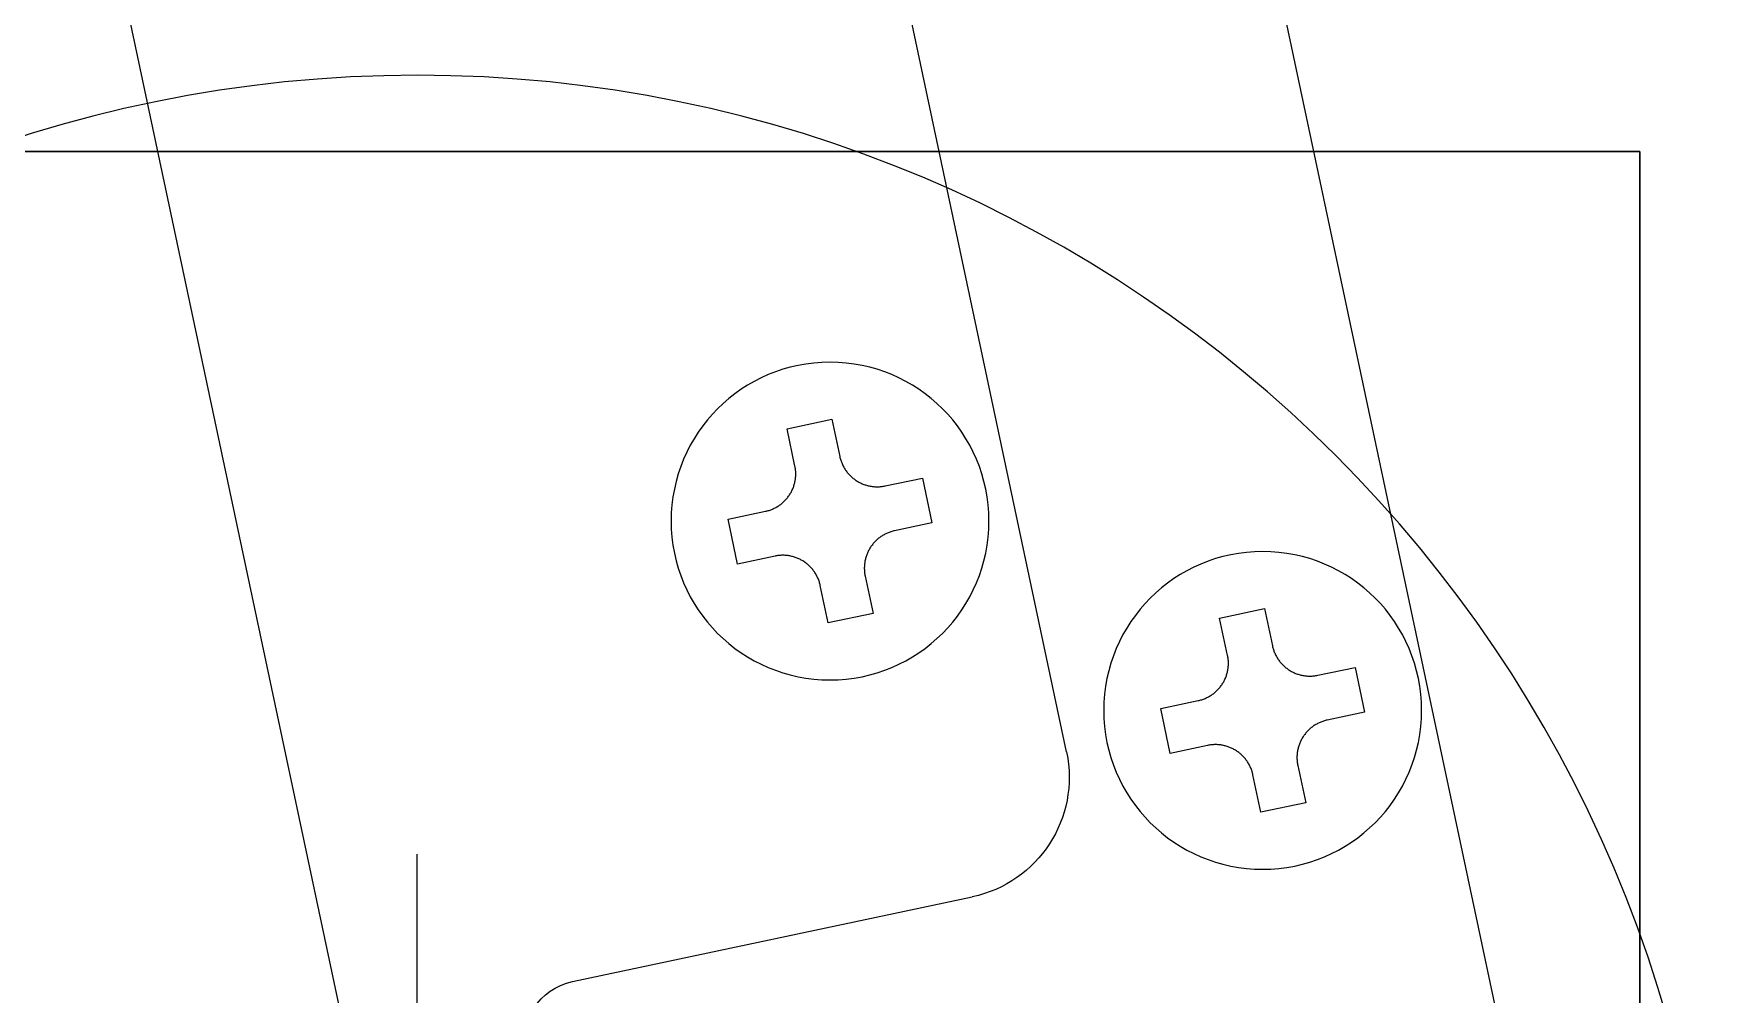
# Model space of a CAD drawing. Extents: x -668440 to 1010955, y -1678500 to 210463.
# Drawn here: x -629005 to -628454, y -896444 to -896130 of the extents above; entities that cross this region are included whole.
import ezdxf

# ---------------------------------------------------------------- set-up
doc = ezdxf.new("R2010")
doc.units = 0
doc.header["$MEASUREMENT"] = 0
doc.layers.get('0').update_dxf_attribs({"color": 3, "linetype": 'CONTINUOUS'})
for name, color, linetype in [('BOLT', 4, 'CONTINUOUS'), ('C400-R22-6M22_d', 7, 'CONTINUOUS'), ('cwr_d', 7, 'CONTINUOUS'), ('注記', 3, 'CONTINUOUS')]:
    doc.layers.add(name, color=color, linetype=linetype)

# ---------------------------------------------------------------- blocks, each defined once
blk = doc.blocks.new('tc02')
at = {"layer": '注記', "color": 4}
blk.add_line((-18602.46, 32824.251), (-18602.46, 32699.284), dxfattribs=at)
at = {"layer": '注記', "color": 4, "linetype": 'Continuous'}
for p, q in [((-18565.46, 32787.617), (-18565.46, 32677.617)), ((-18594.835, 32769.617), (-18581.46, 32769.617)), ((-18570.149, 32768.867), (-18571.649, 32768.867)), ((-18571.649, 32768.867), (-18571.649, 32767.617)), ((-18570.149, 32767.617), (-18570.149, 32768.867)), ((-18571.712, 32767.225), (-18571.722, 32767.196)), ((-18571.703, 32767.254), (-18571.712, 32767.225)), ((-18571.694, 32767.283), (-18571.703, 32767.254)), ((-18571.687, 32767.313), (-18571.694, 32767.283)), ((-18571.679, 32767.343), (-18571.687, 32767.313)), ((-18571.673, 32767.373), (-18571.679, 32767.343)), ((-18571.667, 32767.403), (-18571.673, 32767.373)), ((-18571.663, 32767.434), (-18571.667, 32767.403)), ((-18571.659, 32767.464), (-18571.663, 32767.434)), ((-18571.655, 32767.494), (-18571.659, 32767.464)), ((-18571.653, 32767.525), (-18571.655, 32767.494)), ((-18571.651, 32767.556), (-18571.653, 32767.525)), ((-18571.65, 32767.586), (-18571.651, 32767.556)), ((-18571.649, 32767.617), (-18571.65, 32767.586)), ((-18570.149, 32767.586), (-18570.149, 32767.617)), ((-18570.148, 32767.556), (-18570.149, 32767.586)), ((-18570.146, 32767.525), (-18570.148, 32767.556)), ((-18570.143, 32767.494), (-18570.146, 32767.525)), ((-18570.14, 32767.464), (-18570.143, 32767.494)), ((-18570.136, 32767.434), (-18570.14, 32767.464)), ((-18570.131, 32767.403), (-18570.136, 32767.434)), ((-18570.125, 32767.373), (-18570.131, 32767.403)), ((-18570.119, 32767.343), (-18570.125, 32767.373)), ((-18570.112, 32767.313), (-18570.119, 32767.343)), ((-18570.104, 32767.283), (-18570.112, 32767.313)), ((-18570.095, 32767.254), (-18570.104, 32767.283)), ((-18570.086, 32767.225), (-18570.095, 32767.254)), ((-18570.076, 32767.196), (-18570.086, 32767.225)), ((-18572.083, 32766.67), (-18572.106, 32766.65)), ((-18572.06, 32766.69), (-18572.083, 32766.67)), ((-18572.037, 32766.711), (-18572.06, 32766.69)), ((-18572.015, 32766.733), (-18572.037, 32766.711)), ((-18571.994, 32766.755), (-18572.015, 32766.733)), ((-18571.973, 32766.777), (-18571.994, 32766.755)), ((-18571.953, 32766.8), (-18571.973, 32766.777)), ((-18571.933, 32766.824), (-18571.953, 32766.8)), ((-18571.914, 32766.848), (-18571.933, 32766.824)), ((-18571.895, 32766.872), (-18571.914, 32766.848)), ((-18571.877, 32766.897), (-18571.895, 32766.872)), ((-18571.86, 32766.922), (-18571.877, 32766.897)), ((-18571.843, 32766.948), (-18571.86, 32766.922)), ((-18571.827, 32766.974), (-18571.843, 32766.948)), ((-18571.811, 32767.001), (-18571.827, 32766.974)), ((-18571.797, 32767.028), (-18571.811, 32767.001)), ((-18571.783, 32767.055), (-18571.797, 32767.028)), ((-18571.769, 32767.082), (-18571.783, 32767.055)), ((-18571.756, 32767.11), (-18571.769, 32767.082)), ((-18571.744, 32767.138), (-18571.756, 32767.11)), ((-18571.733, 32767.167), (-18571.744, 32767.138)), ((-18571.722, 32767.196), (-18571.733, 32767.167)), ((-18570.065, 32767.167), (-18570.076, 32767.196)), ((-18570.054, 32767.138), (-18570.065, 32767.167)), ((-18570.042, 32767.11), (-18570.054, 32767.138)), ((-18570.029, 32767.082), (-18570.042, 32767.11)), ((-18570.016, 32767.055), (-18570.029, 32767.082)), ((-18570.002, 32767.028), (-18570.016, 32767.055)), ((-18569.987, 32767.001), (-18570.002, 32767.028)), ((-18569.971, 32766.974), (-18569.987, 32767.001)), ((-18569.955, 32766.948), (-18569.971, 32766.974)), ((-18569.939, 32766.922), (-18569.955, 32766.948)), ((-18569.921, 32766.897), (-18569.939, 32766.922)), ((-18569.903, 32766.872), (-18569.921, 32766.897)), ((-18569.885, 32766.848), (-18569.903, 32766.872)), ((-18569.866, 32766.824), (-18569.885, 32766.848)), ((-18569.846, 32766.8), (-18569.866, 32766.824)), ((-18569.825, 32766.777), (-18569.846, 32766.8)), ((-18569.805, 32766.755), (-18569.825, 32766.777)), ((-18569.783, 32766.733), (-18569.805, 32766.755)), ((-18569.761, 32766.711), (-18569.783, 32766.733)), ((-18569.739, 32766.69), (-18569.761, 32766.711)), ((-18569.716, 32766.67), (-18569.739, 32766.69)), ((-18569.692, 32766.65), (-18569.716, 32766.67)), ((-18572.899, 32766.367), (-18574.149, 32766.367)), ((-18574.149, 32766.367), (-18574.149, 32764.867)), ((-18572.868, 32766.367), (-18572.899, 32766.367)), ((-18572.838, 32766.368), (-18572.868, 32766.367)), ((-18572.807, 32766.37), (-18572.838, 32766.368)), ((-18572.777, 32766.373), (-18572.807, 32766.37)), ((-18572.746, 32766.376), (-18572.777, 32766.373)), ((-18572.716, 32766.38), (-18572.746, 32766.376)), ((-18572.685, 32766.385), (-18572.716, 32766.38)), ((-18572.655, 32766.391), (-18572.685, 32766.385)), ((-18572.625, 32766.397), (-18572.655, 32766.391)), ((-18572.595, 32766.404), (-18572.625, 32766.397)), ((-18572.566, 32766.412), (-18572.595, 32766.404)), ((-18572.536, 32766.421), (-18572.566, 32766.412)), ((-18572.507, 32766.43), (-18572.536, 32766.421)), ((-18572.478, 32766.44), (-18572.507, 32766.43)), ((-18572.449, 32766.45), (-18572.478, 32766.44)), ((-18572.421, 32766.462), (-18572.449, 32766.45)), ((-18572.392, 32766.474), (-18572.421, 32766.462)), ((-18572.365, 32766.487), (-18572.392, 32766.474)), ((-18572.337, 32766.5), (-18572.365, 32766.487)), ((-18572.31, 32766.514), (-18572.337, 32766.5)), ((-18572.283, 32766.529), (-18572.31, 32766.514)), ((-18572.256, 32766.544), (-18572.283, 32766.529)), ((-18572.23, 32766.561), (-18572.256, 32766.544)), ((-18572.205, 32766.577), (-18572.23, 32766.561)), ((-18572.179, 32766.595), (-18572.205, 32766.577)), ((-18572.154, 32766.613), (-18572.179, 32766.595)), ((-18572.13, 32766.631), (-18572.154, 32766.613)), ((-18572.106, 32766.65), (-18572.13, 32766.631)), ((-18569.668, 32766.631), (-18569.692, 32766.65)), ((-18569.644, 32766.613), (-18569.668, 32766.631)), ((-18569.619, 32766.595), (-18569.644, 32766.613)), ((-18569.594, 32766.577), (-18569.619, 32766.595)), ((-18569.568, 32766.561), (-18569.594, 32766.577)), ((-18569.542, 32766.544), (-18569.568, 32766.561)), ((-18569.515, 32766.529), (-18569.542, 32766.544)), ((-18569.489, 32766.514), (-18569.515, 32766.529)), ((-18569.461, 32766.5), (-18569.489, 32766.514)), ((-18569.434, 32766.487), (-18569.461, 32766.5)), ((-18569.406, 32766.474), (-18569.434, 32766.487)), ((-18569.378, 32766.462), (-18569.406, 32766.474)), ((-18569.349, 32766.45), (-18569.378, 32766.462)), ((-18569.32, 32766.44), (-18569.349, 32766.45)), ((-18569.291, 32766.43), (-18569.32, 32766.44)), ((-18569.262, 32766.421), (-18569.291, 32766.43)), ((-18569.233, 32766.412), (-18569.262, 32766.421)), ((-18569.203, 32766.404), (-18569.233, 32766.412)), ((-18569.173, 32766.397), (-18569.203, 32766.404)), ((-18569.143, 32766.391), (-18569.173, 32766.397)), ((-18569.113, 32766.385), (-18569.143, 32766.391)), ((-18569.083, 32766.38), (-18569.113, 32766.385)), ((-18569.052, 32766.376), (-18569.083, 32766.38)), ((-18569.022, 32766.373), (-18569.052, 32766.376)), ((-18568.991, 32766.37), (-18569.022, 32766.373)), ((-18568.961, 32766.368), (-18568.991, 32766.37)), ((-18568.93, 32766.367), (-18568.961, 32766.368)), ((-18568.899, 32766.367), (-18568.93, 32766.367)), ((-18567.649, 32766.367), (-18568.899, 32766.367)), ((-18567.649, 32764.867), (-18567.649, 32766.367)), ((-18577.46, 32765.617), (-18577.46, 32675.617)), ((-18574.149, 32764.867), (-18572.899, 32764.867)), ((-18572.899, 32764.867), (-18572.868, 32764.866)), ((-18572.868, 32764.866), (-18572.838, 32764.865)), ((-18572.838, 32764.865), (-18572.807, 32764.863)), ((-18572.807, 32764.863), (-18572.777, 32764.861)), ((-18572.777, 32764.861), (-18572.746, 32764.857)), ((-18572.746, 32764.857), (-18572.716, 32764.853)), ((-18572.716, 32764.853), (-18572.685, 32764.848)), ((-18572.685, 32764.848), (-18572.655, 32764.843)), ((-18572.655, 32764.843), (-18572.625, 32764.836)), ((-18572.625, 32764.836), (-18572.595, 32764.829)), ((-18572.595, 32764.829), (-18572.566, 32764.821)), ((-18572.566, 32764.821), (-18572.536, 32764.813)), ((-18572.536, 32764.813), (-18572.507, 32764.804)), ((-18572.507, 32764.804), (-18572.478, 32764.794)), ((-18572.478, 32764.794), (-18572.449, 32764.783)), ((-18572.449, 32764.783), (-18572.421, 32764.771)), ((-18572.421, 32764.771), (-18572.392, 32764.759)), ((-18572.392, 32764.759), (-18572.365, 32764.747)), ((-18572.365, 32764.747), (-18572.337, 32764.733)), ((-18572.337, 32764.733), (-18572.31, 32764.719)), ((-18572.31, 32764.719), (-18572.283, 32764.704)), ((-18572.283, 32764.704), (-18572.256, 32764.689)), ((-18572.256, 32764.689), (-18572.23, 32764.673)), ((-18572.23, 32764.673), (-18572.205, 32764.656)), ((-18572.205, 32764.656), (-18572.179, 32764.639)), ((-18572.179, 32764.639), (-18572.154, 32764.621)), ((-18572.154, 32764.621), (-18572.13, 32764.602)), ((-18572.13, 32764.602), (-18572.106, 32764.583)), ((-18572.106, 32764.583), (-18572.083, 32764.563)), ((-18572.083, 32764.563), (-18572.06, 32764.543)), ((-18572.06, 32764.543), (-18572.037, 32764.522)), ((-18572.037, 32764.522), (-18572.015, 32764.5)), ((-18572.015, 32764.5), (-18571.994, 32764.478)), ((-18571.994, 32764.478), (-18571.973, 32764.456)), ((-18571.973, 32764.456), (-18571.953, 32764.433)), ((-18569.846, 32764.433), (-18569.825, 32764.456)), ((-18569.825, 32764.456), (-18569.805, 32764.478)), ((-18569.805, 32764.478), (-18569.783, 32764.5)), ((-18569.783, 32764.5), (-18569.761, 32764.522)), ((-18569.761, 32764.522), (-18569.739, 32764.543)), ((-18569.739, 32764.543), (-18569.716, 32764.563)), ((-18569.716, 32764.563), (-18569.692, 32764.583)), ((-18569.692, 32764.583), (-18569.668, 32764.602)), ((-18569.668, 32764.602), (-18569.644, 32764.621)), ((-18569.644, 32764.621), (-18569.619, 32764.639)), ((-18569.619, 32764.639), (-18569.594, 32764.656)), ((-18569.594, 32764.656), (-18569.568, 32764.673)), ((-18569.568, 32764.673), (-18569.542, 32764.689)), ((-18569.542, 32764.689), (-18569.515, 32764.704)), ((-18569.515, 32764.704), (-18569.489, 32764.719)), ((-18569.489, 32764.719), (-18569.461, 32764.733)), ((-18569.461, 32764.733), (-18569.434, 32764.747)), ((-18569.434, 32764.747), (-18569.406, 32764.759)), ((-18569.406, 32764.759), (-18569.378, 32764.771)), ((-18569.378, 32764.771), (-18569.349, 32764.783)), ((-18569.349, 32764.783), (-18569.32, 32764.794)), ((-18569.32, 32764.794), (-18569.291, 32764.804)), ((-18569.291, 32764.804), (-18569.262, 32764.813)), ((-18569.262, 32764.813), (-18569.233, 32764.821)), ((-18569.233, 32764.821), (-18569.203, 32764.829)), ((-18569.203, 32764.829), (-18569.173, 32764.836)), ((-18569.173, 32764.836), (-18569.143, 32764.843)), ((-18569.143, 32764.843), (-18569.113, 32764.848)), ((-18569.113, 32764.848), (-18569.083, 32764.853)), ((-18569.083, 32764.853), (-18569.052, 32764.857)), ((-18569.052, 32764.857), (-18569.022, 32764.861)), ((-18569.022, 32764.861), (-18568.991, 32764.863)), ((-18568.991, 32764.863), (-18568.961, 32764.865)), ((-18568.961, 32764.865), (-18568.93, 32764.866)), ((-18568.93, 32764.866), (-18568.899, 32764.867)), ((-18568.899, 32764.867), (-18567.649, 32764.867)), ((-18571.953, 32764.433), (-18571.933, 32764.409)), ((-18571.933, 32764.409), (-18571.914, 32764.386)), ((-18571.914, 32764.386), (-18571.895, 32764.361)), ((-18571.895, 32764.361), (-18571.877, 32764.336)), ((-18571.877, 32764.336), (-18571.86, 32764.311)), ((-18571.86, 32764.311), (-18571.843, 32764.285)), ((-18571.843, 32764.285), (-18571.827, 32764.259)), ((-18571.827, 32764.259), (-18571.811, 32764.233)), ((-18571.811, 32764.233), (-18571.797, 32764.206)), ((-18571.797, 32764.206), (-18571.783, 32764.178)), ((-18571.783, 32764.178), (-18571.769, 32764.151)), ((-18571.769, 32764.151), (-18571.756, 32764.123)), ((-18571.756, 32764.123), (-18571.744, 32764.095)), ((-18571.744, 32764.095), (-18571.733, 32764.066)), ((-18571.733, 32764.066), (-18571.722, 32764.038)), ((-18571.722, 32764.038), (-18571.712, 32764.008)), ((-18571.712, 32764.008), (-18571.703, 32763.979)), ((-18571.703, 32763.979), (-18571.694, 32763.95)), ((-18571.694, 32763.95), (-18571.687, 32763.92)), ((-18571.687, 32763.92), (-18571.679, 32763.89)), ((-18570.119, 32763.89), (-18570.112, 32763.92)), ((-18570.112, 32763.92), (-18570.104, 32763.95)), ((-18570.104, 32763.95), (-18570.095, 32763.979)), ((-18570.095, 32763.979), (-18570.086, 32764.008)), ((-18570.086, 32764.008), (-18570.076, 32764.038)), ((-18570.076, 32764.038), (-18570.065, 32764.066)), ((-18570.065, 32764.066), (-18570.054, 32764.095)), ((-18570.054, 32764.095), (-18570.042, 32764.123)), ((-18570.042, 32764.123), (-18570.029, 32764.151)), ((-18570.029, 32764.151), (-18570.016, 32764.178)), ((-18570.016, 32764.178), (-18570.002, 32764.206)), ((-18570.002, 32764.206), (-18569.987, 32764.233)), ((-18569.987, 32764.233), (-18569.971, 32764.259)), ((-18569.971, 32764.259), (-18569.955, 32764.285)), ((-18569.955, 32764.285), (-18569.939, 32764.311)), ((-18569.939, 32764.311), (-18569.921, 32764.336)), ((-18569.921, 32764.336), (-18569.903, 32764.361)), ((-18569.903, 32764.361), (-18569.885, 32764.386)), ((-18569.885, 32764.386), (-18569.866, 32764.409)), ((-18569.866, 32764.409), (-18569.846, 32764.433)), ((-18571.679, 32763.89), (-18571.673, 32763.86)), ((-18571.673, 32763.86), (-18571.667, 32763.83)), ((-18571.667, 32763.83), (-18571.663, 32763.8)), ((-18571.663, 32763.8), (-18571.659, 32763.769)), ((-18571.659, 32763.769), (-18571.655, 32763.739)), ((-18571.655, 32763.739), (-18571.653, 32763.708)), ((-18571.653, 32763.708), (-18571.651, 32763.678)), ((-18571.651, 32763.678), (-18571.65, 32763.647)), ((-18571.65, 32763.647), (-18571.649, 32763.617)), ((-18571.649, 32763.617), (-18571.649, 32762.367)), ((-18570.149, 32763.647), (-18570.148, 32763.678)), ((-18570.149, 32763.617), (-18570.149, 32763.647)), ((-18570.149, 32762.367), (-18570.149, 32763.617)), ((-18570.148, 32763.678), (-18570.146, 32763.708)), ((-18570.146, 32763.708), (-18570.143, 32763.739)), ((-18570.143, 32763.739), (-18570.14, 32763.769)), ((-18570.14, 32763.769), (-18570.136, 32763.8)), ((-18570.136, 32763.8), (-18570.131, 32763.83)), ((-18570.131, 32763.83), (-18570.125, 32763.86)), ((-18570.125, 32763.86), (-18570.119, 32763.89)), ((-18571.649, 32762.367), (-18570.149, 32762.367)), ((-18582.71, 32759.867), (-18584.21, 32759.867)), ((-18584.21, 32759.867), (-18584.21, 32758.617)), ((-18582.71, 32758.617), (-18582.71, 32759.867)), ((-18584.229, 32758.403), (-18584.234, 32758.373)), ((-18584.224, 32758.434), (-18584.229, 32758.403)), ((-18584.22, 32758.464), (-18584.224, 32758.434)), ((-18584.216, 32758.494), (-18584.22, 32758.464)), ((-18584.214, 32758.525), (-18584.216, 32758.494)), ((-18584.212, 32758.556), (-18584.214, 32758.525)), ((-18584.211, 32758.586), (-18584.212, 32758.556)), ((-18584.21, 32758.617), (-18584.211, 32758.586)), ((-18582.71, 32758.586), (-18582.71, 32758.617)), ((-18582.709, 32758.556), (-18582.71, 32758.586)), ((-18582.707, 32758.525), (-18582.709, 32758.556)), ((-18582.704, 32758.494), (-18582.707, 32758.525)), ((-18582.701, 32758.464), (-18582.704, 32758.494)), ((-18582.697, 32758.434), (-18582.701, 32758.464)), ((-18582.692, 32758.403), (-18582.697, 32758.434)), ((-18582.686, 32758.373), (-18582.692, 32758.403)), ((-18584.475, 32757.848), (-18584.494, 32757.824)), ((-18584.456, 32757.872), (-18584.475, 32757.848)), ((-18584.438, 32757.897), (-18584.456, 32757.872)), ((-18584.421, 32757.922), (-18584.438, 32757.897)), ((-18584.404, 32757.948), (-18584.421, 32757.922)), ((-18584.388, 32757.974), (-18584.404, 32757.948)), ((-18584.373, 32758.001), (-18584.388, 32757.974)), ((-18584.358, 32758.028), (-18584.373, 32758.001)), ((-18584.344, 32758.055), (-18584.358, 32758.028)), ((-18584.33, 32758.082), (-18584.344, 32758.055)), ((-18584.318, 32758.11), (-18584.33, 32758.082)), ((-18584.305, 32758.138), (-18584.318, 32758.11)), ((-18584.294, 32758.167), (-18584.305, 32758.138)), ((-18584.283, 32758.196), (-18584.294, 32758.167)), ((-18584.273, 32758.225), (-18584.283, 32758.196)), ((-18584.264, 32758.254), (-18584.273, 32758.225)), ((-18584.256, 32758.283), (-18584.264, 32758.254)), ((-18584.248, 32758.313), (-18584.256, 32758.283)), ((-18584.241, 32758.343), (-18584.248, 32758.313)), ((-18584.234, 32758.373), (-18584.241, 32758.343)), ((-18582.68, 32758.343), (-18582.686, 32758.373)), ((-18582.673, 32758.313), (-18582.68, 32758.343)), ((-18582.665, 32758.283), (-18582.673, 32758.313)), ((-18582.657, 32758.254), (-18582.665, 32758.283)), ((-18582.647, 32758.225), (-18582.657, 32758.254)), ((-18582.637, 32758.196), (-18582.647, 32758.225)), ((-18582.627, 32758.167), (-18582.637, 32758.196)), ((-18582.615, 32758.138), (-18582.627, 32758.167)), ((-18582.603, 32758.11), (-18582.615, 32758.138)), ((-18582.59, 32758.082), (-18582.603, 32758.11)), ((-18582.577, 32758.055), (-18582.59, 32758.082)), ((-18582.563, 32758.028), (-18582.577, 32758.055)), ((-18582.548, 32758.001), (-18582.563, 32758.028)), ((-18582.533, 32757.974), (-18582.548, 32758.001)), ((-18582.517, 32757.948), (-18582.533, 32757.974)), ((-18582.5, 32757.922), (-18582.517, 32757.948)), ((-18582.482, 32757.897), (-18582.5, 32757.922)), ((-18582.465, 32757.872), (-18582.482, 32757.897)), ((-18582.446, 32757.848), (-18582.465, 32757.872)), ((-18582.427, 32757.824), (-18582.446, 32757.848)), ((-18585.46, 32757.367), (-18586.71, 32757.367)), ((-18586.71, 32757.367), (-18586.71, 32755.867)), ((-18585.43, 32757.367), (-18585.46, 32757.367)), ((-18585.399, 32757.368), (-18585.43, 32757.367)), ((-18585.368, 32757.37), (-18585.399, 32757.368)), ((-18585.338, 32757.373), (-18585.368, 32757.37)), ((-18585.307, 32757.376), (-18585.338, 32757.373)), ((-18585.277, 32757.38), (-18585.307, 32757.376)), ((-18585.247, 32757.385), (-18585.277, 32757.38)), ((-18585.217, 32757.391), (-18585.247, 32757.385)), ((-18585.186, 32757.397), (-18585.217, 32757.391)), ((-18585.157, 32757.404), (-18585.186, 32757.397)), ((-18585.127, 32757.412), (-18585.157, 32757.404)), ((-18585.098, 32757.421), (-18585.127, 32757.412)), ((-18585.068, 32757.43), (-18585.098, 32757.421)), ((-18585.039, 32757.44), (-18585.068, 32757.43)), ((-18585.01, 32757.45), (-18585.039, 32757.44)), ((-18584.982, 32757.462), (-18585.01, 32757.45)), ((-18584.954, 32757.474), (-18584.982, 32757.462)), ((-18584.926, 32757.487), (-18584.954, 32757.474)), ((-18584.898, 32757.5), (-18584.926, 32757.487)), ((-18584.871, 32757.514), (-18584.898, 32757.5)), ((-18584.844, 32757.529), (-18584.871, 32757.514)), ((-18584.818, 32757.544), (-18584.844, 32757.529)), ((-18584.792, 32757.561), (-18584.818, 32757.544)), ((-18584.766, 32757.577), (-18584.792, 32757.561)), ((-18584.741, 32757.595), (-18584.766, 32757.577)), ((-18584.716, 32757.613), (-18584.741, 32757.595)), ((-18584.691, 32757.631), (-18584.716, 32757.613)), ((-18584.667, 32757.65), (-18584.691, 32757.631)), ((-18584.644, 32757.67), (-18584.667, 32757.65)), ((-18584.621, 32757.691), (-18584.644, 32757.67)), ((-18584.598, 32757.711), (-18584.621, 32757.691)), ((-18584.576, 32757.733), (-18584.598, 32757.711)), ((-18584.555, 32757.755), (-18584.576, 32757.733)), ((-18584.534, 32757.777), (-18584.555, 32757.755)), ((-18584.514, 32757.8), (-18584.534, 32757.777)), ((-18584.494, 32757.824), (-18584.514, 32757.8)), ((-18582.407, 32757.8), (-18582.427, 32757.824)), ((-18582.387, 32757.777), (-18582.407, 32757.8)), ((-18582.366, 32757.755), (-18582.387, 32757.777)), ((-18582.344, 32757.733), (-18582.366, 32757.755)), ((-18582.323, 32757.711), (-18582.344, 32757.733)), ((-18582.3, 32757.69), (-18582.323, 32757.711)), ((-18582.277, 32757.67), (-18582.3, 32757.69)), ((-18582.253, 32757.65), (-18582.277, 32757.67)), ((-18582.23, 32757.631), (-18582.253, 32757.65)), ((-18582.205, 32757.613), (-18582.23, 32757.631)), ((-18582.18, 32757.595), (-18582.205, 32757.613)), ((-18582.155, 32757.577), (-18582.18, 32757.595)), ((-18582.129, 32757.561), (-18582.155, 32757.577)), ((-18582.103, 32757.544), (-18582.129, 32757.561)), ((-18582.077, 32757.529), (-18582.103, 32757.544)), ((-18582.05, 32757.514), (-18582.077, 32757.529)), ((-18582.022, 32757.5), (-18582.05, 32757.514)), ((-18581.995, 32757.487), (-18582.022, 32757.5)), ((-18581.967, 32757.474), (-18581.995, 32757.487)), ((-18581.939, 32757.462), (-18581.967, 32757.474)), ((-18581.91, 32757.45), (-18581.939, 32757.462)), ((-18581.882, 32757.44), (-18581.91, 32757.45)), ((-18581.853, 32757.43), (-18581.882, 32757.44)), ((-18581.823, 32757.421), (-18581.853, 32757.43)), ((-18581.794, 32757.412), (-18581.823, 32757.421)), ((-18581.764, 32757.404), (-18581.794, 32757.412)), ((-18581.734, 32757.397), (-18581.764, 32757.404)), ((-18581.704, 32757.391), (-18581.734, 32757.397)), ((-18581.674, 32757.385), (-18581.704, 32757.391)), ((-18581.644, 32757.38), (-18581.674, 32757.385)), ((-18581.613, 32757.376), (-18581.644, 32757.38)), ((-18581.583, 32757.373), (-18581.613, 32757.376)), ((-18581.552, 32757.37), (-18581.583, 32757.373)), ((-18581.522, 32757.368), (-18581.552, 32757.37)), ((-18581.491, 32757.367), (-18581.522, 32757.368)), ((-18581.46, 32757.367), (-18581.491, 32757.367)), ((-18580.21, 32757.367), (-18581.46, 32757.367)), ((-18580.21, 32755.867), (-18580.21, 32757.367)), ((-18586.71, 32755.867), (-18585.46, 32755.867)), ((-18585.46, 32755.867), (-18585.43, 32755.866)), ((-18585.43, 32755.866), (-18585.399, 32755.865)), ((-18585.399, 32755.865), (-18585.368, 32755.863)), ((-18585.368, 32755.863), (-18585.338, 32755.861)), ((-18585.338, 32755.861), (-18585.307, 32755.857)), ((-18585.307, 32755.857), (-18585.277, 32755.853)), ((-18585.277, 32755.853), (-18585.247, 32755.848)), ((-18585.247, 32755.848), (-18585.217, 32755.843)), ((-18585.217, 32755.843), (-18585.186, 32755.836)), ((-18585.186, 32755.836), (-18585.157, 32755.829)), ((-18585.157, 32755.829), (-18585.127, 32755.821)), ((-18585.127, 32755.821), (-18585.098, 32755.813)), ((-18585.098, 32755.813), (-18585.068, 32755.804)), ((-18585.068, 32755.804), (-18585.039, 32755.794)), ((-18585.039, 32755.794), (-18585.01, 32755.783)), ((-18585.01, 32755.783), (-18584.982, 32755.771)), ((-18584.982, 32755.771), (-18584.954, 32755.759)), ((-18584.954, 32755.759), (-18584.926, 32755.747)), ((-18584.926, 32755.747), (-18584.898, 32755.733)), ((-18584.898, 32755.733), (-18584.871, 32755.719)), ((-18584.871, 32755.719), (-18584.844, 32755.704)), ((-18584.844, 32755.704), (-18584.818, 32755.689)), ((-18584.818, 32755.689), (-18584.792, 32755.673)), ((-18584.792, 32755.673), (-18584.766, 32755.656)), ((-18584.766, 32755.656), (-18584.741, 32755.639)), ((-18582.18, 32755.639), (-18582.155, 32755.656)), ((-18582.155, 32755.656), (-18582.129, 32755.673)), ((-18582.129, 32755.673), (-18582.103, 32755.689)), ((-18582.103, 32755.689), (-18582.077, 32755.704)), ((-18582.077, 32755.704), (-18582.05, 32755.719)), ((-18582.05, 32755.719), (-18582.022, 32755.733)), ((-18582.022, 32755.733), (-18581.995, 32755.747)), ((-18581.995, 32755.747), (-18581.967, 32755.759)), ((-18581.967, 32755.759), (-18581.939, 32755.771)), ((-18581.939, 32755.771), (-18581.91, 32755.783)), ((-18581.91, 32755.783), (-18581.882, 32755.794)), ((-18581.882, 32755.794), (-18581.853, 32755.804)), ((-18581.853, 32755.804), (-18581.823, 32755.813)), ((-18581.823, 32755.813), (-18581.794, 32755.821)), ((-18581.794, 32755.821), (-18581.764, 32755.829)), ((-18581.764, 32755.829), (-18581.734, 32755.836)), ((-18581.734, 32755.836), (-18581.704, 32755.843)), ((-18581.704, 32755.843), (-18581.674, 32755.848)), ((-18581.674, 32755.848), (-18581.644, 32755.853)), ((-18581.644, 32755.853), (-18581.613, 32755.857)), ((-18581.613, 32755.857), (-18581.583, 32755.861)), ((-18581.583, 32755.861), (-18581.552, 32755.863)), ((-18581.552, 32755.863), (-18581.522, 32755.865)), ((-18581.522, 32755.865), (-18581.491, 32755.866)), ((-18581.491, 32755.866), (-18581.46, 32755.867)), ((-18581.46, 32755.867), (-18580.21, 32755.867)), ((-18584.741, 32755.639), (-18584.716, 32755.621)), ((-18584.716, 32755.621), (-18584.691, 32755.602)), ((-18584.691, 32755.602), (-18584.667, 32755.583)), ((-18584.667, 32755.583), (-18584.644, 32755.563)), ((-18584.644, 32755.563), (-18584.621, 32755.543)), ((-18584.621, 32755.543), (-18584.598, 32755.522)), ((-18584.598, 32755.522), (-18584.576, 32755.5)), ((-18584.576, 32755.5), (-18584.555, 32755.478)), ((-18584.555, 32755.478), (-18584.534, 32755.456)), ((-18584.534, 32755.456), (-18584.514, 32755.433)), ((-18584.514, 32755.433), (-18584.494, 32755.409)), ((-18584.494, 32755.409), (-18584.475, 32755.386)), ((-18584.475, 32755.386), (-18584.456, 32755.361)), ((-18584.456, 32755.361), (-18584.438, 32755.336)), ((-18584.438, 32755.336), (-18584.421, 32755.311)), ((-18584.421, 32755.311), (-18584.404, 32755.285)), ((-18584.404, 32755.285), (-18584.388, 32755.259)), ((-18584.388, 32755.259), (-18584.373, 32755.233)), ((-18584.373, 32755.233), (-18584.358, 32755.206)), ((-18584.358, 32755.206), (-18584.344, 32755.178)), ((-18584.344, 32755.178), (-18584.33, 32755.151)), ((-18584.33, 32755.151), (-18584.318, 32755.123)), ((-18584.318, 32755.123), (-18584.305, 32755.095)), ((-18584.305, 32755.095), (-18584.294, 32755.066)), ((-18582.627, 32755.066), (-18582.615, 32755.095)), ((-18582.615, 32755.095), (-18582.603, 32755.123)), ((-18582.603, 32755.123), (-18582.59, 32755.151)), ((-18582.59, 32755.151), (-18582.577, 32755.178)), ((-18582.577, 32755.178), (-18582.563, 32755.206)), ((-18582.563, 32755.206), (-18582.548, 32755.233)), ((-18582.548, 32755.233), (-18582.533, 32755.259)), ((-18582.533, 32755.259), (-18582.517, 32755.285)), ((-18582.517, 32755.285), (-18582.5, 32755.311)), ((-18582.5, 32755.311), (-18582.483, 32755.336)), ((-18582.483, 32755.336), (-18582.465, 32755.361)), ((-18582.465, 32755.361), (-18582.446, 32755.386)), ((-18582.446, 32755.386), (-18582.427, 32755.409)), ((-18582.427, 32755.409), (-18582.407, 32755.433)), ((-18582.407, 32755.433), (-18582.387, 32755.456)), ((-18582.387, 32755.456), (-18582.366, 32755.478)), ((-18582.366, 32755.478), (-18582.344, 32755.5)), ((-18582.344, 32755.5), (-18582.323, 32755.522)), ((-18582.323, 32755.522), (-18582.3, 32755.543)), ((-18582.3, 32755.543), (-18582.277, 32755.563)), ((-18582.277, 32755.563), (-18582.253, 32755.583)), ((-18582.253, 32755.583), (-18582.23, 32755.602)), ((-18582.23, 32755.602), (-18582.205, 32755.621)), ((-18582.205, 32755.621), (-18582.18, 32755.639)), ((-18584.294, 32755.066), (-18584.283, 32755.038)), ((-18584.283, 32755.038), (-18584.273, 32755.008)), ((-18584.273, 32755.008), (-18584.264, 32754.979)), ((-18584.264, 32754.979), (-18584.256, 32754.95)), ((-18584.256, 32754.95), (-18584.248, 32754.92)), ((-18584.248, 32754.92), (-18584.241, 32754.89)), ((-18584.241, 32754.89), (-18584.234, 32754.86)), ((-18584.234, 32754.86), (-18584.229, 32754.83)), ((-18584.229, 32754.83), (-18584.224, 32754.8)), ((-18584.224, 32754.8), (-18584.22, 32754.769)), ((-18584.22, 32754.769), (-18584.216, 32754.739)), ((-18584.216, 32754.739), (-18584.214, 32754.708)), ((-18584.214, 32754.708), (-18584.212, 32754.678)), ((-18584.212, 32754.678), (-18584.211, 32754.647)), ((-18584.211, 32754.647), (-18584.21, 32754.617)), ((-18584.21, 32754.617), (-18584.21, 32753.367)), ((-18582.71, 32754.647), (-18582.709, 32754.678)), ((-18582.71, 32754.617), (-18582.71, 32754.647)), ((-18582.71, 32753.367), (-18582.71, 32754.617)), ((-18582.709, 32754.678), (-18582.707, 32754.708)), ((-18582.707, 32754.708), (-18582.704, 32754.739)), ((-18582.704, 32754.739), (-18582.701, 32754.769)), ((-18582.701, 32754.769), (-18582.697, 32754.8)), ((-18582.697, 32754.8), (-18582.692, 32754.83)), ((-18582.692, 32754.83), (-18582.686, 32754.86)), ((-18582.686, 32754.86), (-18582.68, 32754.89)), ((-18582.68, 32754.89), (-18582.673, 32754.92)), ((-18582.673, 32754.92), (-18582.665, 32754.95)), ((-18582.665, 32754.95), (-18582.657, 32754.979)), ((-18582.657, 32754.979), (-18582.647, 32755.008)), ((-18582.647, 32755.008), (-18582.637, 32755.038)), ((-18582.637, 32755.038), (-18582.627, 32755.066)), ((-18584.21, 32753.367), (-18582.71, 32753.367))]:
    blk.add_line(p, q, dxfattribs=at)
at = {"layer": '注記', "color": 4}
blk.add_circle((-18602.46, 32781.117), 42.5, dxfattribs=at)
at = {"layer": '注記', "color": 4, "linetype": 'Continuous'}
for centre in [(-18570.899, 32765.617), (-18583.46, 32756.617)]:
    blk.add_circle(centre, 5.2, dxfattribs=at)
for centre, radius, start, end in [((-18594.835, 32771.617), 2, 180, 270), ((-18581.46, 32765.617), 4, 0, 90)]:
    blk.add_arc(centre, radius, start, end, dxfattribs=at)
blk = doc.blocks.new('剛接合部C1Y')
at = {"layer": 'BOLT'}
blk.add_line((-229957.77238, -394298.59222), (-229957.77238, -394264.59222), dxfattribs=at)
at = {"layer": 'C400-R22-6M22_d'}
for p, q in [((-229917.77238, -394241.59222), (-230117.77238, -394241.59222)), ((-229917.77238, -394381.59222), (-229917.77238, -394241.59222))]:
    blk.add_line(p, q, dxfattribs=at)
at = {"layer": 'cwr_d'}
for p, q in [((-230117.77238, -394241.59222), (-229917.77238, -394241.59222)), ((-229917.77238, -394241.59222), (-229917.77238, -394381.59222))]:
    blk.add_line(p, q, dxfattribs=at)
at = {"xscale": -1, "rotation": 191.9761324442034}
blk.add_blockref('tc02', (-218562.43047, -358353.89643, 500), dxfattribs=at)

msp = doc.modelspace()

# ---------------------------------------------------------------- block references
at = {"xscale": 10, "yscale": 10, "zscale": 10}
msp.add_blockref('剛接合部C1Y', (1670698.6842, 3046247.35843, 5600), dxfattribs=at)

doc.saveas('drawing.dxf')
